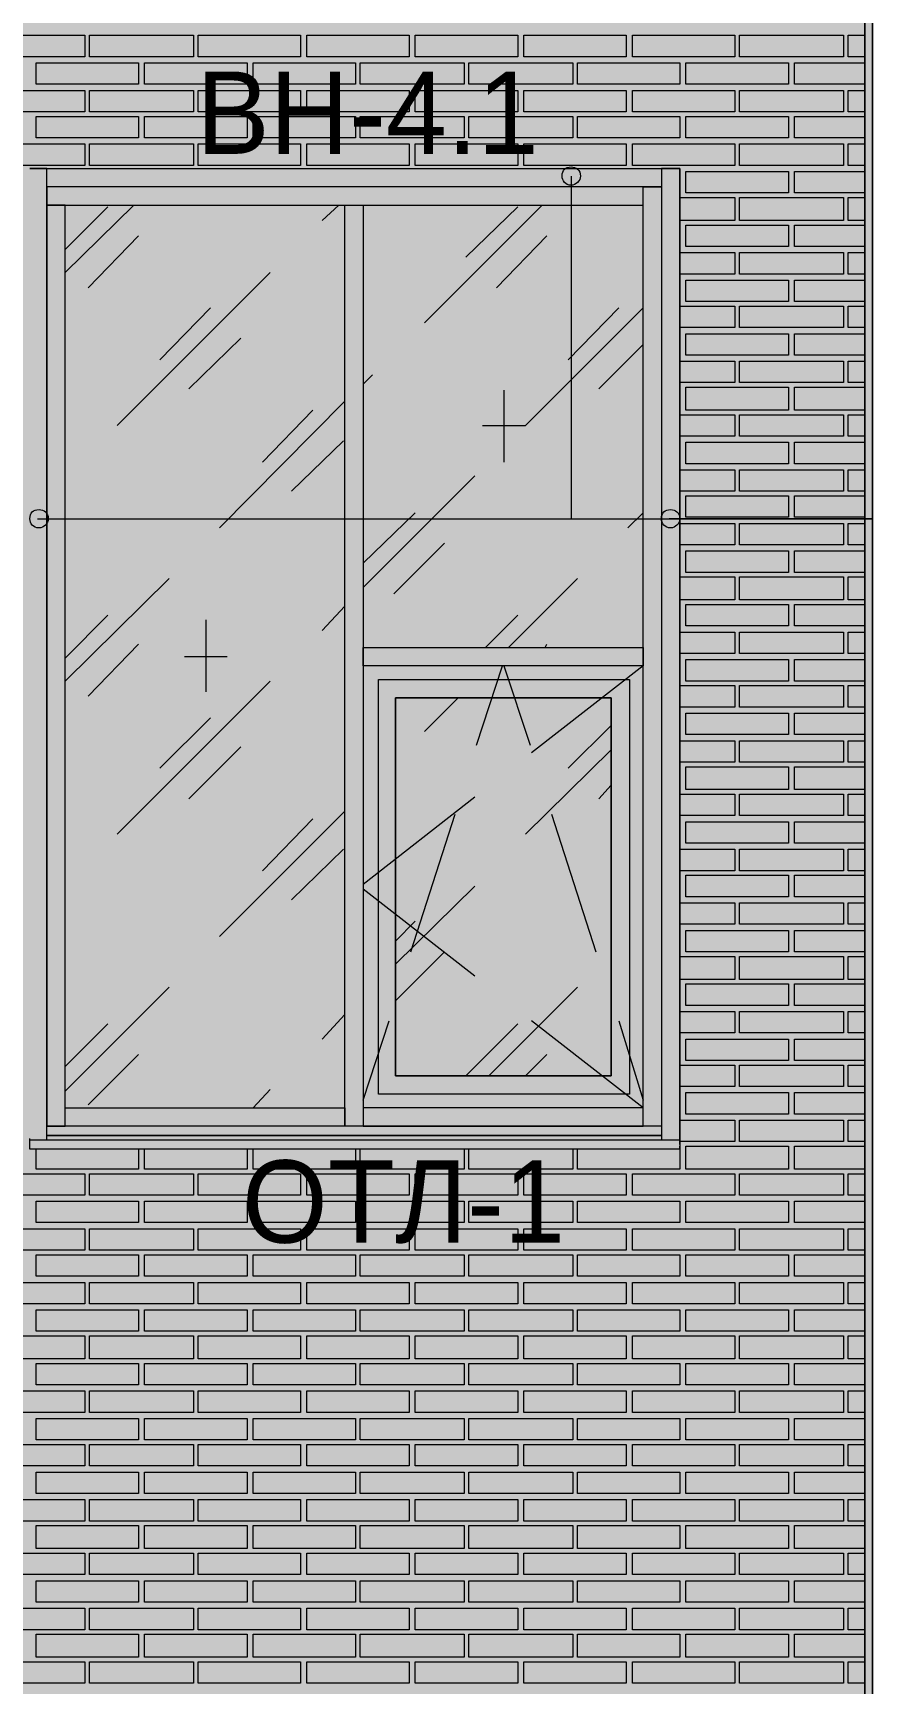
# Model space of a CAD drawing. Header units: millimetres. Extents: x -28928 to 100580, y -22867 to 36490.
# Drawn here: x 16811 to 19130, y 19599 to 24164 of the extents above; entities that cross this region are included whole.
import ezdxf

# ---------------------------------------------------------------- set-up
doc = ezdxf.new("R2010")
doc.units = ezdxf.units.MM
doc.layers.add('PDF _Геометрия', color=7, linetype='Continuous', true_color=0x8f8e8d)
doc.layers.add('PDF _Сплошная заливка', color=7, linetype='Continuous', true_color=0xffffff)
doc.layers.add('PDF _Текст', color=7, linetype='Continuous')

msp = doc.modelspace()

# ---------------------------------------------------------------- hatches: boundary and pattern name
at = {"layer": 'PDF _Сплошная заливка', "true_color": 0xdcd6cf, "transparency": 33554559}
msp.add_hatch(color=254, dxfattribs=at).paths.add_polyline_path([(-18676.6, 16343.4), (-18676.6, 19592.6), (-17276.3, 19592.6), (-17276.3, 16343.4), (19112.6, 16343.4), (19112.6, 30089.1), (-21853.9, 30089.1), (-21853.9, 16343.4), (-21375.9, 16343.4), (-21375.9, 19592.6), (-19277.4, 19592.6), (-19277.4, 16343.4)])

# ---------------------------------------------------------------- linework, layer by layer
at = {"layer": 'PDF _Геометрия', "color": 7, "lineweight": 9}
for points in [[(-21375.9, 16343.4), (-21853.9, 16343.4), (-21375.9, 16343.4), (-21853.9, 16343.4), (-21375.9, 16343.4), (-21375.9, 19592.6), (-19277.4, 19592.6), (-19277.4, 16343.4), (-18676.6, 16343.4), (-18676.6, 19592.6), (-17276.3, 19592.6), (-17276.3, 16343.4), (19112.6, 16343.4), (19112.6, 30089.1), (19112.6, 16343.4), (19133.7, 16343.4), (19133.7, 30089.1), (19133.7, 16343.4), (52641.4, 16343.4)], [(16849.1, 21103), (16849.1, 21166.4), (16849.1, 22439.9), (16849.1, 21141), (16899.9, 21141), (16899.9, 22439.9), (16899.9, 23688), (16849.1, 23688), (16849.1, 22439.9), (16849.1, 23713.4), (16849.1, 23789.5), (16802.6, 23789.5)], [(16802.6, 23789.5), (18600.7, 23789.5), (18600.7, 21090.3), (18600.7, 21166.4), (18600.7, 22439.9), (18600.7, 23713.4), (18600.7, 23789.5), (18549.9, 23789.5), (18549.9, 23713.4), (18549.9, 22439.9), (18549.9, 21166.4), (18549.9, 21103)], [(18499.1, 21191.8), (17724.9, 21191.8), (17724.9, 21141), (18499.1, 21141), (18499.1, 22439.9), (18499.1, 23713.4), (18499.1, 23738.7), (18549.9, 23738.7), (18549.9, 23713.4), (18549.9, 22439.9), (18549.9, 21141), (18499.1, 21141), (18499.1, 21191.8), (18190.3, 21433)], [(18300.3, 23768.4), (18300.3, 22820.7), (19133.7, 22820.7), (18571.1, 22820.7)], [(16899.9, 23501.8), (17090.3, 23688)], [(16899.9, 23565.3), (17018.4, 23683.7)], [(17610.7, 23645.7), (17657.2, 23688)], [(17894.1, 23362.2), (18219.9, 23688)], [(18008.4, 23544.1), (18152.2, 23683.7)], [(16963.4, 23459.5), (17103, 23603.4)], [(18093, 23459.5), (18232.6, 23603.4)], [(17043.7, 23078.7), (17466.8, 23501.8)], [(17162.2, 23260.7), (17301.8, 23404.5)], [(18054.9, 23078.7), (18173.4, 23078.7), (18499.1, 23404.5)], [(18291.8, 23260.7), (18431.4, 23404.5)], [(17242.6, 23180.3), (17386.4, 23319.9)], [(18376.4, 23180.3), (18499.1, 23303)], [(17724.9, 23193), (17750.3, 23218.4)], [(17327.2, 22795.3), (17674.1, 23146.4)], [(18114.1, 23176), (18114.1, 22977.2)], [(17445.7, 22977.2), (17585.3, 23121)], [(17526.1, 22896.8), (17669.9, 23036.4)], [(17724.9, 22630.3), (18033.7, 22939.1)], [(17724.9, 22698), (17868.7, 22837.6)], [(18456.8, 22795.3), (18499.1, 22837.6)], [(16823.7, 22820.7), (19133.7, 22820.7)], [(17809.5, 22613.4), (17949.1, 22753)], [(16899.9, 22372.2), (17187.6, 22655.7)], [(18126.8, 22465.3), (18317.2, 22655.7)], [(16899.9, 22435.7), (17018.4, 22554.1)], [(17610.7, 22511.8), (17674.1, 22579.5)], [(18063.4, 22465.3), (18152.2, 22554.1)], [(17289.1, 22541.4), (17289.1, 22342.6)], [(16963.4, 22329.9), (17103, 22473.7)], [(18228.4, 22465.3), (18232.6, 22473.7)], [(17229.9, 22439.9), (17348.4, 22439.9)], [(18038, 22194.5), (18109.9, 22414.5)], [(18114.1, 22414.5), (18186.1, 22194.5)], [(18499.1, 22414.5), (18190.3, 22173.4)], [(17043.7, 21949.1), (17466.8, 22372.2)], [(17894.1, 22232.6), (17987.2, 22325.7)], [(17162.2, 22131), (17301.8, 22270.7)], [(18291.8, 22131), (18410.3, 22249.5)], [(17242.6, 22046.4), (17386.4, 22190.3)], [(18173.4, 21949.1), (18410.3, 22181.8)], [(18033.7, 22050.7), (17724.9, 21809.5)], [(18376.4, 22046.4), (18410.3, 22084.5)], [(17327.2, 21665.7), (17674.1, 22012.6)], [(17856.1, 21623.4), (17978.7, 22004.1)], [(18245.3, 22004.1), (18368, 21623.4)], [(17445.7, 21847.6), (17585.3, 21991.4)], [(17526.1, 21767.2), (17669.9, 21906.8)], [(18033.7, 21555.7), (17724.9, 21796.8)], [(17813.7, 21589.5), (18033.7, 21805.3)], [(17813.7, 21653), (17868.7, 21708)], [(17813.7, 21488), (17949.1, 21623.4)], [(16899.9, 21238.4), (17187.6, 21526)], [(18071.8, 21280.7), (18317.2, 21526)], [(16899.9, 21306), (17018.4, 21424.5)], [(17610.7, 21382.2), (17674.1, 21449.9)], [(17724.9, 21213), (17796.8, 21433)], [(18008.4, 21280.7), (18152.2, 21424.5)], [(18431.4, 21433), (18499.1, 21213)], [(16963.4, 21200.3), (17103, 21339.9)], [(18173.4, 21280.7), (18232.6, 21339.9)], [(17420.3, 21191.8), (17466.8, 21242.6)], [(18549.9, 21141), (16849.1, 21141)], [(18600.7, 21141), (18600.7, 21115.7), (18600.7, 21103), (18600.7, 21077.6), (18600.7, 21086)], [(18600.7, 21103), (16802.6, 21103), (16802.6, 21107.2)], [(18600.7, 21077.6), (16802.6, 21077.6), (16802.6, 21103)], [(18549.9, 21115.7), (16849.1, 21115.7), (18549.9, 21115.7)], [(18549.9, 21115.7), (16849.1, 21115.7)]]:
    msp.add_lwpolyline(points, dxfattribs=at)
at = {"layer": 'PDF _Геометрия', "lineweight": 9}
for points in [[(16954.9, 24098.4), (16811.1, 24098.4), (16667.2, 24098.4), (16667.2, 24157.6), (16811.1, 24157.6), (16954.9, 24157.6)], [(17255.3, 24098.4), (17111.4, 24098.4), (16967.6, 24098.4), (16967.6, 24157.6), (17111.4, 24157.6), (17255.3, 24157.6)], [(17551.4, 24098.4), (17411.8, 24098.4), (17268, 24098.4), (17268, 24157.6), (17411.8, 24157.6), (17551.4, 24157.6)], [(17851.8, 24098.4), (17712.2, 24098.4), (17568.4, 24098.4), (17568.4, 24157.6), (17712.2, 24157.6), (17851.8, 24157.6)], [(18152.2, 24098.4), (18008.4, 24098.4), (17868.7, 24098.4), (17868.7, 24157.6), (18008.4, 24157.6), (18152.2, 24157.6)], [(18452.6, 24098.4), (18308.7, 24098.4), (18169.1, 24098.4), (18169.1, 24157.6), (18308.7, 24157.6), (18452.6, 24157.6)], [(18753, 24098.4), (18609.1, 24098.4), (18469.5, 24098.4), (18469.5, 24157.6), (18609.1, 24157.6), (18753, 24157.6)], [(19053.4, 24098.4), (18909.5, 24098.4), (18765.7, 24098.4), (18765.7, 24157.6), (18909.5, 24157.6), (19053.4, 24157.6)], [(17103, 24081.4), (17103, 24022.2), (16819.5, 24022.2), (16819.5, 24081.4)], [(17403.4, 24081.4), (17403.4, 24022.2), (17119.9, 24022.2), (17119.9, 24081.4)], [(17703.7, 24081.4), (17703.7, 24022.2), (17420.3, 24022.2), (17420.3, 24081.4)], [(18004.1, 24081.4), (18004.1, 24022.2), (17716.4, 24022.2), (17716.4, 24081.4)], [(18304.5, 24081.4), (18304.5, 24022.2), (18016.8, 24022.2), (18016.8, 24081.4)], [(18600.7, 24081.4), (18600.7, 24022.2), (18317.2, 24022.2), (18317.2, 24081.4)], [(18901.1, 24081.4), (18901.1, 24022.2), (18617.6, 24022.2), (18617.6, 24081.4)], [(16954.9, 23946), (16811.1, 23946), (16667.2, 23946), (16667.2, 24005.3), (16811.1, 24005.3), (16954.9, 24005.3)], [(17255.3, 23946), (17111.4, 23946), (16967.6, 23946), (16967.6, 24005.3), (17111.4, 24005.3), (17255.3, 24005.3)], [(17551.4, 23946), (17411.8, 23946), (17268, 23946), (17268, 24005.3), (17411.8, 24005.3), (17551.4, 24005.3)], [(17851.8, 23946), (17712.2, 23946), (17568.4, 23946), (17568.4, 24005.3), (17712.2, 24005.3), (17851.8, 24005.3)], [(18152.2, 23946), (18008.4, 23946), (17868.7, 23946), (17868.7, 24005.3), (18008.4, 24005.3), (18152.2, 24005.3)], [(18452.6, 23946), (18308.7, 23946), (18169.1, 23946), (18169.1, 24005.3), (18308.7, 24005.3), (18452.6, 24005.3)], [(18753, 23946), (18609.1, 23946), (18469.5, 23946), (18469.5, 24005.3), (18609.1, 24005.3), (18753, 24005.3)], [(19053.4, 23946), (18909.5, 23946), (18765.7, 23946), (18765.7, 24005.3), (18909.5, 24005.3), (19053.4, 24005.3)], [(17103, 23933.4), (17103, 23874.1), (16819.5, 23874.1), (16819.5, 23933.4)], [(17403.4, 23933.4), (17403.4, 23874.1), (17119.9, 23874.1), (17119.9, 23933.4)], [(17703.7, 23933.4), (17703.7, 23874.1), (17420.3, 23874.1), (17420.3, 23933.4)], [(18004.1, 23933.4), (18004.1, 23874.1), (17716.4, 23874.1), (17716.4, 23933.4)], [(18304.5, 23933.4), (18304.5, 23874.1), (18016.8, 23874.1), (18016.8, 23933.4)], [(18600.7, 23933.4), (18600.7, 23874.1), (18317.2, 23874.1), (18317.2, 23933.4)], [(18901.1, 23933.4), (18901.1, 23874.1), (18617.6, 23874.1), (18617.6, 23933.4)], [(16954.9, 23798), (16811.1, 23798), (16667.2, 23798), (16667.2, 23857.2), (16811.1, 23857.2), (16954.9, 23857.2)], [(17255.3, 23798), (17111.4, 23798), (16967.6, 23798), (16967.6, 23857.2), (17111.4, 23857.2), (17255.3, 23857.2)], [(17551.4, 23798), (17411.8, 23798), (17268, 23798), (17268, 23857.2), (17411.8, 23857.2), (17551.4, 23857.2)], [(17851.8, 23798), (17712.2, 23798), (17568.4, 23798), (17568.4, 23857.2), (17712.2, 23857.2), (17851.8, 23857.2)], [(18152.2, 23798), (18008.4, 23798), (17868.7, 23798), (17868.7, 23857.2), (18008.4, 23857.2), (18152.2, 23857.2)], [(18452.6, 23798), (18308.7, 23798), (18169.1, 23798), (18169.1, 23857.2), (18308.7, 23857.2), (18452.6, 23857.2)], [(18753, 23798), (18609.1, 23798), (18469.5, 23798), (18469.5, 23857.2), (18609.1, 23857.2), (18753, 23857.2)], [(19053.4, 23798), (18909.5, 23798), (18765.7, 23798), (18765.7, 23857.2), (18909.5, 23857.2), (19053.4, 23857.2)], [(18901.1, 23781), (18901.1, 23721.8), (18617.6, 23721.8), (18617.6, 23781)], [(19053.4, 23645.7), (18909.5, 23645.7), (18765.7, 23645.7), (18765.7, 23709.1), (18909.5, 23709.1), (19053.4, 23709.1)], [(18901.1, 23633), (18901.1, 23573.7), (18617.6, 23573.7), (18617.6, 23633)], [(19053.4, 23497.6), (18909.5, 23497.6), (18765.7, 23497.6), (18765.7, 23556.8), (18909.5, 23556.8), (19053.4, 23556.8)], [(18901.1, 23480.7), (18901.1, 23421.4), (18617.6, 23421.4), (18617.6, 23480.7)], [(19053.4, 23349.5), (18909.5, 23349.5), (18765.7, 23349.5), (18765.7, 23408.7), (18909.5, 23408.7), (19053.4, 23408.7)], [(18901.1, 23332.6), (18901.1, 23273.4), (18617.6, 23273.4), (18617.6, 23332.6)], [(19053.4, 23197.2), (18909.5, 23197.2), (18765.7, 23197.2), (18765.7, 23256.4), (18909.5, 23256.4), (19053.4, 23256.4)], [(18901.1, 23184.5), (18901.1, 23121), (18617.6, 23121), (18617.6, 23184.5)], [(19053.4, 23049.1), (18909.5, 23049.1), (18765.7, 23049.1), (18765.7, 23108.4), (18909.5, 23108.4), (19053.4, 23108.4)], [(18901.1, 23032.2), (18901.1, 22973), (18617.6, 22973), (18617.6, 23032.2)], [(19053.4, 22896.8), (18909.5, 22896.8), (18765.7, 22896.8), (18765.7, 22956), (18909.5, 22956), (19053.4, 22956)], [(18901.1, 22884.1), (18901.1, 22824.9), (18617.6, 22824.9), (18617.6, 22884.1)], [(19053.4, 22748.7), (18909.5, 22748.7), (18765.7, 22748.7), (18765.7, 22808), (18909.5, 22808), (19053.4, 22808)], [(18901.1, 22731.8), (18901.1, 22672.6), (18617.6, 22672.6), (18617.6, 22731.8)], [(19053.4, 22596.4), (18909.5, 22596.4), (18765.7, 22596.4), (18765.7, 22659.9), (18909.5, 22659.9), (19053.4, 22659.9)], [(18901.1, 22583.7), (18901.1, 22524.5), (18617.6, 22524.5), (18617.6, 22583.7)], [(19053.4, 22448.4), (18909.5, 22448.4), (18765.7, 22448.4), (18765.7, 22507.6), (18909.5, 22507.6), (19053.4, 22507.6)], [(18901.1, 22431.4), (18901.1, 22372.2), (18617.6, 22372.2), (18617.6, 22431.4)], [(19053.4, 22300.3), (18909.5, 22300.3), (18765.7, 22300.3), (18765.7, 22359.5), (18909.5, 22359.5), (19053.4, 22359.5)], [(18901.1, 22283.4), (18901.1, 22224.1), (18617.6, 22224.1), (18617.6, 22283.4)], [(19053.4, 22148), (18909.5, 22148), (18765.7, 22148), (18765.7, 22207.2), (18909.5, 22207.2), (19053.4, 22207.2)], [(18901.1, 22135.3), (18901.1, 22071.8), (18617.6, 22071.8), (18617.6, 22135.3)], [(19053.4, 21999.9), (18909.5, 21999.9), (18765.7, 21999.9), (18765.7, 22059.1), (18909.5, 22059.1), (19053.4, 22059.1)], [(18901.1, 21983), (18901.1, 21923.7), (18617.6, 21923.7), (18617.6, 21983)], [(19053.4, 21847.6), (18909.5, 21847.6), (18765.7, 21847.6), (18765.7, 21906.8), (18909.5, 21906.8), (19053.4, 21906.8)], [(18901.1, 21834.9), (18901.1, 21775.7), (18617.6, 21775.7), (18617.6, 21834.9)], [(19053.4, 21699.5), (18909.5, 21699.5), (18765.7, 21699.5), (18765.7, 21758.7), (18909.5, 21758.7), (19053.4, 21758.7)], [(18901.1, 21682.6), (18901.1, 21623.4), (18617.6, 21623.4), (18617.6, 21682.6)], [(19053.4, 21547.2), (18909.5, 21547.2), (18765.7, 21547.2), (18765.7, 21610.7), (18909.5, 21610.7), (19053.4, 21610.7)], [(18901.1, 21534.5), (18901.1, 21475.3), (18617.6, 21475.3), (18617.6, 21534.5)], [(19053.4, 21399.1), (18909.5, 21399.1), (18765.7, 21399.1), (18765.7, 21458.4), (18909.5, 21458.4), (19053.4, 21458.4)], [(18901.1, 21382.2), (18901.1, 21323), (18617.6, 21323), (18617.6, 21382.2)], [(19053.4, 21251), (18909.5, 21251), (18765.7, 21251), (18765.7, 21310.3), (18909.5, 21310.3), (19053.4, 21310.3)], [(18901.1, 21234.1), (18901.1, 21174.9), (18617.6, 21174.9), (18617.6, 21234.1)], [(19053.4, 21098.7), (18909.5, 21098.7), (18765.7, 21098.7), (18765.7, 21158), (18909.5, 21158), (19053.4, 21158)], [(18901.1, 21086), (18901.1, 21022.6), (18617.6, 21022.6), (18617.6, 21086)], [(16954.9, 20950.7), (16811.1, 20950.7), (16667.2, 20950.7), (16667.2, 21009.9), (16811.1, 21009.9), (16954.9, 21009.9)], [(17255.3, 20950.7), (17111.4, 20950.7), (16967.6, 20950.7), (16967.6, 21009.9), (17111.4, 21009.9), (17255.3, 21009.9)], [(17551.4, 20950.7), (17411.8, 20950.7), (17268, 20950.7), (17268, 21009.9), (17411.8, 21009.9), (17551.4, 21009.9)], [(17851.8, 20950.7), (17712.2, 20950.7), (17568.4, 20950.7), (17568.4, 21009.9), (17712.2, 21009.9), (17851.8, 21009.9)], [(18152.2, 20950.7), (18008.4, 20950.7), (17868.7, 20950.7), (17868.7, 21009.9), (18008.4, 21009.9), (18152.2, 21009.9)], [(18452.6, 20950.7), (18308.7, 20950.7), (18169.1, 20950.7), (18169.1, 21009.9), (18308.7, 21009.9), (18452.6, 21009.9)], [(18753, 20950.7), (18609.1, 20950.7), (18469.5, 20950.7), (18469.5, 21009.9), (18609.1, 21009.9), (18753, 21009.9)], [(19053.4, 20950.7), (18909.5, 20950.7), (18765.7, 20950.7), (18765.7, 21009.9), (18909.5, 21009.9), (19053.4, 21009.9)], [(17103, 20933.7), (17103, 20874.5), (16819.5, 20874.5), (16819.5, 20933.7)], [(17403.4, 20933.7), (17403.4, 20874.5), (17119.9, 20874.5), (17119.9, 20933.7)], [(17703.7, 20933.7), (17703.7, 20874.5), (17420.3, 20874.5), (17420.3, 20933.7)], [(18004.1, 20933.7), (18004.1, 20874.5), (17716.4, 20874.5), (17716.4, 20933.7)], [(18304.5, 20933.7), (18304.5, 20874.5), (18016.8, 20874.5), (18016.8, 20933.7)], [(18600.7, 20933.7), (18600.7, 20874.5), (18317.2, 20874.5), (18317.2, 20933.7)], [(18901.1, 20933.7), (18901.1, 20874.5), (18617.6, 20874.5), (18617.6, 20933.7)], [(16954.9, 20798.4), (16811.1, 20798.4), (16667.2, 20798.4), (16667.2, 20857.6), (16811.1, 20857.6), (16954.9, 20857.6)], [(17255.3, 20798.4), (17111.4, 20798.4), (16967.6, 20798.4), (16967.6, 20857.6), (17111.4, 20857.6), (17255.3, 20857.6)], [(17551.4, 20798.4), (17411.8, 20798.4), (17268, 20798.4), (17268, 20857.6), (17411.8, 20857.6), (17551.4, 20857.6)], [(17851.8, 20798.4), (17712.2, 20798.4), (17568.4, 20798.4), (17568.4, 20857.6), (17712.2, 20857.6), (17851.8, 20857.6)], [(18152.2, 20798.4), (18008.4, 20798.4), (17868.7, 20798.4), (17868.7, 20857.6), (18008.4, 20857.6), (18152.2, 20857.6)], [(18452.6, 20798.4), (18308.7, 20798.4), (18169.1, 20798.4), (18169.1, 20857.6), (18308.7, 20857.6), (18452.6, 20857.6)], [(18753, 20798.4), (18609.1, 20798.4), (18469.5, 20798.4), (18469.5, 20857.6), (18609.1, 20857.6), (18753, 20857.6)], [(19053.4, 20798.4), (18909.5, 20798.4), (18765.7, 20798.4), (18765.7, 20857.6), (18909.5, 20857.6), (19053.4, 20857.6)], [(17103, 20785.7), (17103, 20726.4), (16819.5, 20726.4), (16819.5, 20785.7)], [(17403.4, 20785.7), (17403.4, 20726.4), (17119.9, 20726.4), (17119.9, 20785.7)], [(17703.7, 20785.7), (17703.7, 20726.4), (17420.3, 20726.4), (17420.3, 20785.7)], [(18004.1, 20785.7), (18004.1, 20726.4), (17716.4, 20726.4), (17716.4, 20785.7)], [(18304.5, 20785.7), (18304.5, 20726.4), (18016.8, 20726.4), (18016.8, 20785.7)], [(18600.7, 20785.7), (18600.7, 20726.4), (18317.2, 20726.4), (18317.2, 20785.7)], [(18901.1, 20785.7), (18901.1, 20726.4), (18617.6, 20726.4), (18617.6, 20785.7)], [(16954.9, 20650.3), (16811.1, 20650.3), (16667.2, 20650.3), (16667.2, 20709.5), (16811.1, 20709.5), (16954.9, 20709.5)], [(17255.3, 20650.3), (17111.4, 20650.3), (16967.6, 20650.3), (16967.6, 20709.5), (17111.4, 20709.5), (17255.3, 20709.5)], [(17551.4, 20650.3), (17411.8, 20650.3), (17268, 20650.3), (17268, 20709.5), (17411.8, 20709.5), (17551.4, 20709.5)], [(17851.8, 20650.3), (17712.2, 20650.3), (17568.4, 20650.3), (17568.4, 20709.5), (17712.2, 20709.5), (17851.8, 20709.5)], [(18152.2, 20650.3), (18008.4, 20650.3), (17868.7, 20650.3), (17868.7, 20709.5), (18008.4, 20709.5), (18152.2, 20709.5)], [(18452.6, 20650.3), (18308.7, 20650.3), (18169.1, 20650.3), (18169.1, 20709.5), (18308.7, 20709.5), (18452.6, 20709.5)], [(18753, 20650.3), (18609.1, 20650.3), (18469.5, 20650.3), (18469.5, 20709.5), (18609.1, 20709.5), (18753, 20709.5)], [(19053.4, 20650.3), (18909.5, 20650.3), (18765.7, 20650.3), (18765.7, 20709.5), (18909.5, 20709.5), (19053.4, 20709.5)], [(17103, 20633.4), (17103, 20574.1), (16819.5, 20574.1), (16819.5, 20633.4)], [(17403.4, 20633.4), (17403.4, 20574.1), (17119.9, 20574.1), (17119.9, 20633.4)], [(17703.7, 20633.4), (17703.7, 20574.1), (17420.3, 20574.1), (17420.3, 20633.4)], [(18004.1, 20633.4), (18004.1, 20574.1), (17716.4, 20574.1), (17716.4, 20633.4)], [(18304.5, 20633.4), (18304.5, 20574.1), (18016.8, 20574.1), (18016.8, 20633.4)], [(18600.7, 20633.4), (18600.7, 20574.1), (18317.2, 20574.1), (18317.2, 20633.4)], [(18901.1, 20633.4), (18901.1, 20574.1), (18617.6, 20574.1), (18617.6, 20633.4)], [(16954.9, 20498), (16811.1, 20498), (16667.2, 20498), (16667.2, 20561.4), (16811.1, 20561.4), (16954.9, 20561.4)], [(17255.3, 20498), (17111.4, 20498), (16967.6, 20498), (16967.6, 20561.4), (17111.4, 20561.4), (17255.3, 20561.4)], [(17551.4, 20498), (17411.8, 20498), (17268, 20498), (17268, 20561.4), (17411.8, 20561.4), (17551.4, 20561.4)], [(17851.8, 20498), (17712.2, 20498), (17568.4, 20498), (17568.4, 20561.4), (17712.2, 20561.4), (17851.8, 20561.4)], [(18152.2, 20498), (18008.4, 20498), (17868.7, 20498), (17868.7, 20561.4), (18008.4, 20561.4), (18152.2, 20561.4)], [(18452.6, 20498), (18308.7, 20498), (18169.1, 20498), (18169.1, 20561.4), (18308.7, 20561.4), (18452.6, 20561.4)], [(18753, 20498), (18609.1, 20498), (18469.5, 20498), (18469.5, 20561.4), (18609.1, 20561.4), (18753, 20561.4)], [(19053.4, 20498), (18909.5, 20498), (18765.7, 20498), (18765.7, 20561.4), (18909.5, 20561.4), (19053.4, 20561.4)], [(17103, 20485.3), (17103, 20426), (16819.5, 20426), (16819.5, 20485.3)], [(17403.4, 20485.3), (17403.4, 20426), (17119.9, 20426), (17119.9, 20485.3)], [(17703.7, 20485.3), (17703.7, 20426), (17420.3, 20426), (17420.3, 20485.3)], [(18004.1, 20485.3), (18004.1, 20426), (17716.4, 20426), (17716.4, 20485.3)], [(18304.5, 20485.3), (18304.5, 20426), (18016.8, 20426), (18016.8, 20485.3)], [(18600.7, 20485.3), (18600.7, 20426), (18317.2, 20426), (18317.2, 20485.3)], [(18901.1, 20485.3), (18901.1, 20426), (18617.6, 20426), (18617.6, 20485.3)], [(16954.9, 20349.9), (16811.1, 20349.9), (16667.2, 20349.9), (16667.2, 20409.1), (16811.1, 20409.1), (16954.9, 20409.1)], [(17255.3, 20349.9), (17111.4, 20349.9), (16967.6, 20349.9), (16967.6, 20409.1), (17111.4, 20409.1), (17255.3, 20409.1)], [(17551.4, 20349.9), (17411.8, 20349.9), (17268, 20349.9), (17268, 20409.1), (17411.8, 20409.1), (17551.4, 20409.1)], [(17851.8, 20349.9), (17712.2, 20349.9), (17568.4, 20349.9), (17568.4, 20409.1), (17712.2, 20409.1), (17851.8, 20409.1)], [(18152.2, 20349.9), (18008.4, 20349.9), (17868.7, 20349.9), (17868.7, 20409.1), (18008.4, 20409.1), (18152.2, 20409.1)], [(18452.6, 20349.9), (18308.7, 20349.9), (18169.1, 20349.9), (18169.1, 20409.1), (18308.7, 20409.1), (18452.6, 20409.1)], [(18753, 20349.9), (18609.1, 20349.9), (18469.5, 20349.9), (18469.5, 20409.1), (18609.1, 20409.1), (18753, 20409.1)], [(19053.4, 20349.9), (18909.5, 20349.9), (18765.7, 20349.9), (18765.7, 20409.1), (18909.5, 20409.1), (19053.4, 20409.1)], [(17103, 20333), (17103, 20273.7), (16819.5, 20273.7), (16819.5, 20333)], [(17403.4, 20333), (17403.4, 20273.7), (17119.9, 20273.7), (17119.9, 20333)], [(17703.7, 20333), (17703.7, 20273.7), (17420.3, 20273.7), (17420.3, 20333)], [(18004.1, 20333), (18004.1, 20273.7), (17716.4, 20273.7), (17716.4, 20333)], [(18304.5, 20333), (18304.5, 20273.7), (18016.8, 20273.7), (18016.8, 20333)], [(18600.7, 20333), (18600.7, 20273.7), (18317.2, 20273.7), (18317.2, 20333)], [(18901.1, 20333), (18901.1, 20273.7), (18617.6, 20273.7), (18617.6, 20333)], [(16954.9, 20201.8), (16811.1, 20201.8), (16667.2, 20201.8), (16667.2, 20261), (16811.1, 20261), (16954.9, 20261)], [(17255.3, 20201.8), (17111.4, 20201.8), (16967.6, 20201.8), (16967.6, 20261), (17111.4, 20261), (17255.3, 20261)], [(17551.4, 20201.8), (17411.8, 20201.8), (17268, 20201.8), (17268, 20261), (17411.8, 20261), (17551.4, 20261)], [(17851.8, 20201.8), (17712.2, 20201.8), (17568.4, 20201.8), (17568.4, 20261), (17712.2, 20261), (17851.8, 20261)], [(18152.2, 20201.8), (18008.4, 20201.8), (17868.7, 20201.8), (17868.7, 20261), (18008.4, 20261), (18152.2, 20261)], [(18452.6, 20201.8), (18308.7, 20201.8), (18169.1, 20201.8), (18169.1, 20261), (18308.7, 20261), (18452.6, 20261)], [(18753, 20201.8), (18609.1, 20201.8), (18469.5, 20201.8), (18469.5, 20261), (18609.1, 20261), (18753, 20261)], [(19053.4, 20201.8), (18909.5, 20201.8), (18765.7, 20201.8), (18765.7, 20261), (18909.5, 20261), (19053.4, 20261)], [(17103, 20184.9), (17103, 20125.7), (16819.5, 20125.7), (16819.5, 20184.9)], [(17403.4, 20184.9), (17403.4, 20125.7), (17119.9, 20125.7), (17119.9, 20184.9)], [(17703.7, 20184.9), (17703.7, 20125.7), (17420.3, 20125.7), (17420.3, 20184.9)], [(18004.1, 20184.9), (18004.1, 20125.7), (17716.4, 20125.7), (17716.4, 20184.9)], [(18304.5, 20184.9), (18304.5, 20125.7), (18016.8, 20125.7), (18016.8, 20184.9)], [(18600.7, 20184.9), (18600.7, 20125.7), (18317.2, 20125.7), (18317.2, 20184.9)], [(18901.1, 20184.9), (18901.1, 20125.7), (18617.6, 20125.7), (18617.6, 20184.9)], [(16954.9, 20049.5), (16811.1, 20049.5), (16667.2, 20049.5), (16667.2, 20108.7), (16811.1, 20108.7), (16954.9, 20108.7)], [(17255.3, 20049.5), (17111.4, 20049.5), (16967.6, 20049.5), (16967.6, 20108.7), (17111.4, 20108.7), (17255.3, 20108.7)], [(17551.4, 20049.5), (17411.8, 20049.5), (17268, 20049.5), (17268, 20108.7), (17411.8, 20108.7), (17551.4, 20108.7)], [(17851.8, 20049.5), (17712.2, 20049.5), (17568.4, 20049.5), (17568.4, 20108.7), (17712.2, 20108.7), (17851.8, 20108.7)], [(18152.2, 20049.5), (18008.4, 20049.5), (17868.7, 20049.5), (17868.7, 20108.7), (18008.4, 20108.7), (18152.2, 20108.7)], [(18452.6, 20049.5), (18308.7, 20049.5), (18169.1, 20049.5), (18169.1, 20108.7), (18308.7, 20108.7), (18452.6, 20108.7)], [(18753, 20049.5), (18609.1, 20049.5), (18469.5, 20049.5), (18469.5, 20108.7), (18609.1, 20108.7), (18753, 20108.7)], [(19053.4, 20049.5), (18909.5, 20049.5), (18765.7, 20049.5), (18765.7, 20108.7), (18909.5, 20108.7), (19053.4, 20108.7)], [(17103, 20036.8), (17103, 19973.4), (16819.5, 19973.4), (16819.5, 20036.8)], [(17403.4, 20036.8), (17403.4, 19973.4), (17119.9, 19973.4), (17119.9, 20036.8)], [(17703.7, 20036.8), (17703.7, 19973.4), (17420.3, 19973.4), (17420.3, 20036.8)], [(18004.1, 20036.8), (18004.1, 19973.4), (17716.4, 19973.4), (17716.4, 20036.8)], [(18304.5, 20036.8), (18304.5, 19973.4), (18016.8, 19973.4), (18016.8, 20036.8)], [(18600.7, 20036.8), (18600.7, 19973.4), (18317.2, 19973.4), (18317.2, 20036.8)], [(18901.1, 20036.8), (18901.1, 19973.4), (18617.6, 19973.4), (18617.6, 20036.8)], [(16954.9, 19901.4), (16811.1, 19901.4), (16667.2, 19901.4), (16667.2, 19960.7), (16811.1, 19960.7), (16954.9, 19960.7)], [(17255.3, 19901.4), (17111.4, 19901.4), (16967.6, 19901.4), (16967.6, 19960.7), (17111.4, 19960.7), (17255.3, 19960.7)], [(17551.4, 19901.4), (17411.8, 19901.4), (17268, 19901.4), (17268, 19960.7), (17411.8, 19960.7), (17551.4, 19960.7)], [(17851.8, 19901.4), (17712.2, 19901.4), (17568.4, 19901.4), (17568.4, 19960.7), (17712.2, 19960.7), (17851.8, 19960.7)], [(18152.2, 19901.4), (18008.4, 19901.4), (17868.7, 19901.4), (17868.7, 19960.7), (18008.4, 19960.7), (18152.2, 19960.7)], [(18452.6, 19901.4), (18308.7, 19901.4), (18169.1, 19901.4), (18169.1, 19960.7), (18308.7, 19960.7), (18452.6, 19960.7)], [(18753, 19901.4), (18609.1, 19901.4), (18469.5, 19901.4), (18469.5, 19960.7), (18609.1, 19960.7), (18753, 19960.7)], [(19053.4, 19901.4), (18909.5, 19901.4), (18765.7, 19901.4), (18765.7, 19960.7), (18909.5, 19960.7), (19053.4, 19960.7)], [(17103, 19884.5), (17103, 19825.3), (16819.5, 19825.3), (16819.5, 19884.5)], [(17403.4, 19884.5), (17403.4, 19825.3), (17119.9, 19825.3), (17119.9, 19884.5)], [(17703.7, 19884.5), (17703.7, 19825.3), (17420.3, 19825.3), (17420.3, 19884.5)], [(18004.1, 19884.5), (18004.1, 19825.3), (17716.4, 19825.3), (17716.4, 19884.5)], [(18304.5, 19884.5), (18304.5, 19825.3), (18016.8, 19825.3), (18016.8, 19884.5)], [(18600.7, 19884.5), (18600.7, 19825.3), (18317.2, 19825.3), (18317.2, 19884.5)], [(18901.1, 19884.5), (18901.1, 19825.3), (18617.6, 19825.3), (18617.6, 19884.5)], [(16954.9, 19749.1), (16811.1, 19749.1), (16667.2, 19749.1), (16667.2, 19808.4), (16811.1, 19808.4), (16954.9, 19808.4)], [(17255.3, 19749.1), (17111.4, 19749.1), (16967.6, 19749.1), (16967.6, 19808.4), (17111.4, 19808.4), (17255.3, 19808.4)], [(17551.4, 19749.1), (17411.8, 19749.1), (17268, 19749.1), (17268, 19808.4), (17411.8, 19808.4), (17551.4, 19808.4)], [(17851.8, 19749.1), (17712.2, 19749.1), (17568.4, 19749.1), (17568.4, 19808.4), (17712.2, 19808.4), (17851.8, 19808.4)], [(18152.2, 19749.1), (18008.4, 19749.1), (17868.7, 19749.1), (17868.7, 19808.4), (18008.4, 19808.4), (18152.2, 19808.4)], [(18452.6, 19749.1), (18308.7, 19749.1), (18169.1, 19749.1), (18169.1, 19808.4), (18308.7, 19808.4), (18452.6, 19808.4)], [(18753, 19749.1), (18609.1, 19749.1), (18469.5, 19749.1), (18469.5, 19808.4), (18609.1, 19808.4), (18753, 19808.4)], [(19053.4, 19749.1), (18909.5, 19749.1), (18765.7, 19749.1), (18765.7, 19808.4), (18909.5, 19808.4), (19053.4, 19808.4)], [(17103, 19736.4), (17103, 19673), (16819.5, 19673), (16819.5, 19736.4)], [(17403.4, 19736.4), (17403.4, 19673), (17119.9, 19673), (17119.9, 19736.4)], [(17703.7, 19736.4), (17703.7, 19673), (17420.3, 19673), (17420.3, 19736.4)], [(18004.1, 19736.4), (18004.1, 19673), (17716.4, 19673), (17716.4, 19736.4)], [(18304.5, 19736.4), (18304.5, 19673), (18016.8, 19673), (18016.8, 19736.4)], [(18600.7, 19736.4), (18600.7, 19673), (18317.2, 19673), (18317.2, 19736.4)], [(18901.1, 19736.4), (18901.1, 19673), (18617.6, 19673), (18617.6, 19736.4)], [(16954.9, 19601), (16811.1, 19601), (16667.2, 19601), (16667.2, 19660.3), (16811.1, 19660.3), (16954.9, 19660.3)], [(17255.3, 19601), (17111.4, 19601), (16967.6, 19601), (16967.6, 19660.3), (17111.4, 19660.3), (17255.3, 19660.3)], [(17551.4, 19601), (17411.8, 19601), (17268, 19601), (17268, 19660.3), (17411.8, 19660.3), (17551.4, 19660.3)], [(17851.8, 19601), (17712.2, 19601), (17568.4, 19601), (17568.4, 19660.3), (17712.2, 19660.3), (17851.8, 19660.3)], [(18152.2, 19601), (18008.4, 19601), (17868.7, 19601), (17868.7, 19660.3), (18008.4, 19660.3), (18152.2, 19660.3)], [(18452.6, 19601), (18308.7, 19601), (18169.1, 19601), (18169.1, 19660.3), (18308.7, 19660.3), (18452.6, 19660.3)], [(18753, 19601), (18609.1, 19601), (18469.5, 19601), (18469.5, 19660.3), (18609.1, 19660.3), (18753, 19660.3)], [(19053.4, 19601), (18909.5, 19601), (18765.7, 19601), (18765.7, 19660.3), (18909.5, 19660.3), (19053.4, 19660.3)]]:
    msp.add_lwpolyline(points, close=True, dxfattribs=at)
for points in [[(19112.6, 24098.4), (19066.1, 24098.4), (19066.1, 24157.6), (19112.6, 24157.6)], [(19112.6, 24022.2), (18918, 24022.2), (18918, 24081.4), (19112.6, 24081.4)], [(19112.6, 23946), (19066.1, 23946), (19066.1, 24005.3), (19112.6, 24005.3)], [(19112.6, 23874.1), (18918, 23874.1), (18918, 23933.4), (19112.6, 23933.4)], [(19112.6, 23798), (19066.1, 23798), (19066.1, 23857.2), (19112.6, 23857.2)], [(18600.7, 23781), (18600.7, 23781)], [(19112.6, 23721.8), (18918, 23721.8), (18918, 23781), (19112.6, 23781)], [(18600.7, 23721.8), (18600.7, 23721.8)], [(18600.7, 23709.1), (18609.1, 23709.1), (18753, 23709.1), (18753, 23645.7), (18609.1, 23645.7), (18600.7, 23645.7)], [(19112.6, 23645.7), (19066.1, 23645.7), (19066.1, 23709.1), (19112.6, 23709.1)], [(18600.7, 23633), (18600.7, 23633)], [(19112.6, 23573.7), (18918, 23573.7), (18918, 23633), (19112.6, 23633)], [(18600.7, 23573.7), (18600.7, 23573.7)], [(18600.7, 23556.8), (18609.1, 23556.8), (18753, 23556.8), (18753, 23497.6), (18609.1, 23497.6), (18600.7, 23497.6)], [(19112.6, 23497.6), (19066.1, 23497.6), (19066.1, 23556.8), (19112.6, 23556.8)], [(18600.7, 23480.7), (18600.7, 23480.7)], [(19112.6, 23421.4), (18918, 23421.4), (18918, 23480.7), (19112.6, 23480.7)], [(18600.7, 23421.4), (18600.7, 23421.4)], [(18600.7, 23408.7), (18609.1, 23408.7), (18753, 23408.7), (18753, 23349.5), (18609.1, 23349.5), (18600.7, 23349.5)], [(19112.6, 23349.5), (19066.1, 23349.5), (19066.1, 23408.7), (19112.6, 23408.7)], [(18600.7, 23332.6), (18600.7, 23332.6)], [(19112.6, 23273.4), (18918, 23273.4), (18918, 23332.6), (19112.6, 23332.6)], [(18600.7, 23273.4), (18600.7, 23273.4)], [(18600.7, 23256.4), (18609.1, 23256.4), (18753, 23256.4), (18753, 23197.2), (18609.1, 23197.2), (18600.7, 23197.2)], [(19112.6, 23197.2), (19066.1, 23197.2), (19066.1, 23256.4), (19112.6, 23256.4)], [(18600.7, 23184.5), (18600.7, 23184.5)], [(19112.6, 23121), (18918, 23121), (18918, 23184.5), (19112.6, 23184.5)], [(18600.7, 23121), (18600.7, 23121)], [(18600.7, 23108.4), (18609.1, 23108.4), (18753, 23108.4), (18753, 23049.1), (18609.1, 23049.1), (18600.7, 23049.1)], [(19112.6, 23049.1), (19066.1, 23049.1), (19066.1, 23108.4), (19112.6, 23108.4)], [(18600.7, 23032.2), (18600.7, 23032.2)], [(19112.6, 22973), (18918, 22973), (18918, 23032.2), (19112.6, 23032.2)], [(18600.7, 22973), (18600.7, 22973)], [(18600.7, 22956), (18609.1, 22956), (18753, 22956), (18753, 22896.8), (18609.1, 22896.8), (18600.7, 22896.8)], [(19112.6, 22896.8), (19066.1, 22896.8), (19066.1, 22956), (19112.6, 22956)], [(18600.7, 22884.1), (18600.7, 22884.1)], [(19112.6, 22824.9), (18918, 22824.9), (18918, 22884.1), (19112.6, 22884.1)], [(18600.7, 22824.9), (18600.7, 22824.9)], [(18600.7, 22808), (18609.1, 22808), (18753, 22808), (18753, 22748.7), (18609.1, 22748.7), (18600.7, 22748.7)], [(19112.6, 22748.7), (19066.1, 22748.7), (19066.1, 22808), (19112.6, 22808)], [(18600.7, 22731.8), (18600.7, 22731.8)], [(19112.6, 22672.6), (18918, 22672.6), (18918, 22731.8), (19112.6, 22731.8)], [(18600.7, 22672.6), (18600.7, 22672.6)], [(18600.7, 22659.9), (18609.1, 22659.9), (18753, 22659.9), (18753, 22596.4), (18609.1, 22596.4), (18600.7, 22596.4)], [(19112.6, 22596.4), (19066.1, 22596.4), (19066.1, 22659.9), (19112.6, 22659.9)], [(18600.7, 22583.7), (18600.7, 22583.7)], [(19112.6, 22524.5), (18918, 22524.5), (18918, 22583.7), (19112.6, 22583.7)], [(18600.7, 22524.5), (18600.7, 22524.5)], [(18600.7, 22507.6), (18609.1, 22507.6), (18753, 22507.6), (18753, 22448.4), (18609.1, 22448.4), (18600.7, 22448.4)], [(19112.6, 22448.4), (19066.1, 22448.4), (19066.1, 22507.6), (19112.6, 22507.6)], [(18600.7, 22431.4), (18600.7, 22431.4)], [(19112.6, 22372.2), (18918, 22372.2), (18918, 22431.4), (19112.6, 22431.4)], [(18600.7, 22372.2), (18600.7, 22372.2)], [(18600.7, 22359.5), (18609.1, 22359.5), (18753, 22359.5), (18753, 22300.3), (18609.1, 22300.3), (18600.7, 22300.3)], [(19112.6, 22300.3), (19066.1, 22300.3), (19066.1, 22359.5), (19112.6, 22359.5)], [(18600.7, 22283.4), (18600.7, 22283.4)], [(19112.6, 22224.1), (18918, 22224.1), (18918, 22283.4), (19112.6, 22283.4)], [(18600.7, 22224.1), (18600.7, 22224.1)], [(18600.7, 22207.2), (18609.1, 22207.2), (18753, 22207.2), (18753, 22148), (18609.1, 22148), (18600.7, 22148)], [(19112.6, 22148), (19066.1, 22148), (19066.1, 22207.2), (19112.6, 22207.2)], [(18600.7, 22135.3), (18600.7, 22135.3)], [(19112.6, 22071.8), (18918, 22071.8), (18918, 22135.3), (19112.6, 22135.3)], [(18600.7, 22071.8), (18600.7, 22071.8)], [(18600.7, 22059.1), (18609.1, 22059.1), (18753, 22059.1), (18753, 21999.9), (18609.1, 21999.9), (18600.7, 21999.9)], [(19112.6, 21999.9), (19066.1, 21999.9), (19066.1, 22059.1), (19112.6, 22059.1)], [(18600.7, 21983), (18600.7, 21983)], [(19112.6, 21923.7), (18918, 21923.7), (18918, 21983), (19112.6, 21983)], [(18600.7, 21923.7), (18600.7, 21923.7)], [(18600.7, 21906.8), (18609.1, 21906.8), (18753, 21906.8), (18753, 21847.6), (18609.1, 21847.6), (18600.7, 21847.6)], [(19112.6, 21847.6), (19066.1, 21847.6), (19066.1, 21906.8), (19112.6, 21906.8)], [(18600.7, 21834.9), (18600.7, 21834.9)], [(19112.6, 21775.7), (18918, 21775.7), (18918, 21834.9), (19112.6, 21834.9)], [(18600.7, 21775.7), (18600.7, 21775.7)], [(18600.7, 21758.7), (18609.1, 21758.7), (18753, 21758.7), (18753, 21699.5), (18609.1, 21699.5), (18600.7, 21699.5)], [(19112.6, 21699.5), (19066.1, 21699.5), (19066.1, 21758.7), (19112.6, 21758.7)], [(18600.7, 21682.6), (18600.7, 21682.6)], [(19112.6, 21623.4), (18918, 21623.4), (18918, 21682.6), (19112.6, 21682.6)], [(18600.7, 21623.4), (18600.7, 21623.4)], [(18600.7, 21610.7), (18609.1, 21610.7), (18753, 21610.7), (18753, 21547.2), (18609.1, 21547.2), (18600.7, 21547.2)], [(19112.6, 21547.2), (19066.1, 21547.2), (19066.1, 21610.7), (19112.6, 21610.7)], [(18600.7, 21534.5), (18600.7, 21534.5)], [(19112.6, 21475.3), (18918, 21475.3), (18918, 21534.5), (19112.6, 21534.5)], [(18600.7, 21475.3), (18600.7, 21475.3)], [(18600.7, 21458.4), (18609.1, 21458.4), (18753, 21458.4), (18753, 21399.1), (18609.1, 21399.1), (18600.7, 21399.1)], [(19112.6, 21399.1), (19066.1, 21399.1), (19066.1, 21458.4), (19112.6, 21458.4)], [(18600.7, 21382.2), (18600.7, 21382.2)], [(19112.6, 21323), (18918, 21323), (18918, 21382.2), (19112.6, 21382.2)], [(18600.7, 21323), (18600.7, 21323)], [(18600.7, 21310.3), (18609.1, 21310.3), (18753, 21310.3), (18753, 21251), (18609.1, 21251), (18600.7, 21251)], [(19112.6, 21251), (19066.1, 21251), (19066.1, 21310.3), (19112.6, 21310.3)], [(18600.7, 21234.1), (18600.7, 21234.1)], [(19112.6, 21174.9), (18918, 21174.9), (18918, 21234.1), (19112.6, 21234.1)], [(18600.7, 21174.9), (18600.7, 21174.9)], [(18600.7, 21158), (18609.1, 21158), (18753, 21158), (18753, 21098.7), (18609.1, 21098.7), (18600.7, 21098.7)], [(19112.6, 21098.7), (19066.1, 21098.7), (19066.1, 21158), (19112.6, 21158)], [(17103, 21077.6), (17103, 21022.6), (16819.5, 21022.6), (16819.5, 21077.6)], [(17403.4, 21077.6), (17403.4, 21022.6), (17119.9, 21022.6), (17119.9, 21077.6)], [(17703.7, 21077.6), (17703.7, 21022.6), (17420.3, 21022.6), (17420.3, 21077.6)], [(18004.1, 21077.6), (18004.1, 21022.6), (17716.4, 21022.6), (17716.4, 21077.6)], [(18304.5, 21077.6), (18304.5, 21022.6), (18016.8, 21022.6), (18016.8, 21077.6)], [(18600.7, 21086), (18600.7, 21022.6), (18317.2, 21022.6), (18317.2, 21077.6)], [(18600.7, 21086), (18600.7, 21086)], [(19112.6, 21022.6), (18918, 21022.6), (18918, 21086), (19112.6, 21086)], [(19112.6, 20950.7), (19066.1, 20950.7), (19066.1, 21009.9), (19112.6, 21009.9)], [(19112.6, 20874.5), (18918, 20874.5), (18918, 20933.7), (19112.6, 20933.7)], [(19112.6, 20798.4), (19066.1, 20798.4), (19066.1, 20857.6), (19112.6, 20857.6)], [(19112.6, 20726.4), (18918, 20726.4), (18918, 20785.7), (19112.6, 20785.7)], [(19112.6, 20650.3), (19066.1, 20650.3), (19066.1, 20709.5), (19112.6, 20709.5)], [(19112.6, 20574.1), (18918, 20574.1), (18918, 20633.4), (19112.6, 20633.4)], [(19112.6, 20498), (19066.1, 20498), (19066.1, 20561.4), (19112.6, 20561.4)], [(19112.6, 20426), (18918, 20426), (18918, 20485.3), (19112.6, 20485.3)], [(19112.6, 20349.9), (19066.1, 20349.9), (19066.1, 20409.1), (19112.6, 20409.1)], [(19112.6, 20273.7), (18918, 20273.7), (18918, 20333), (19112.6, 20333)], [(19112.6, 20201.8), (19066.1, 20201.8), (19066.1, 20261), (19112.6, 20261)], [(19112.6, 20125.7), (18918, 20125.7), (18918, 20184.9), (19112.6, 20184.9)], [(19112.6, 20049.5), (19066.1, 20049.5), (19066.1, 20108.7), (19112.6, 20108.7)], [(19112.6, 19973.4), (18918, 19973.4), (18918, 20036.8), (19112.6, 20036.8)], [(19112.6, 19901.4), (19066.1, 19901.4), (19066.1, 19960.7), (19112.6, 19960.7)], [(19112.6, 19825.3), (18918, 19825.3), (18918, 19884.5), (19112.6, 19884.5)], [(19112.6, 19749.1), (19066.1, 19749.1), (19066.1, 19808.4), (19112.6, 19808.4)], [(19112.6, 19673), (18918, 19673), (18918, 19736.4), (19112.6, 19736.4)], [(19112.6, 19601), (19066.1, 19601), (19066.1, 19660.3), (19112.6, 19660.3)]]:
    msp.add_lwpolyline(points, dxfattribs=at)
at = {"layer": 'PDF _Геометрия', "color": 7, "lineweight": 9}
for points in [[(17699.5, 23738.7), (16849.1, 23738.7), (16849.1, 23688), (17699.5, 23688), (18499.1, 23688), (18499.1, 23738.7), (17699.5, 23738.7), (16874.5, 23738.7), (16849.1, 23738.7), (16849.1, 23789.5), (16874.5, 23789.5), (17699.5, 23789.5), (18524.5, 23789.5), (18549.9, 23789.5), (18549.9, 23738.7), (18524.5, 23738.7)], [(17724.9, 21141), (17674.1, 21141), (16899.9, 21141), (16899.9, 21191.8), (17674.1, 21191.8), (17674.1, 21141), (17674.1, 22439.9), (17674.1, 23688), (17724.9, 23688), (17724.9, 22439.9)], [(18499.1, 22414.5), (17724.9, 22414.5), (17724.9, 22465.3), (18499.1, 22465.3)], [(17767.2, 22376.4), (18461.1, 22376.4), (18461.1, 21229.9), (17767.2, 21229.9)], [(18461.1, 22376.4), (18461.1, 21229.9), (17767.2, 21229.9), (17767.2, 22376.4)], [(18410.3, 22325.7), (17813.7, 22325.7), (17813.7, 21280.7), (18410.3, 21280.7)], [(17813.7, 21280.7), (17813.7, 22325.7), (18410.3, 22325.7), (18410.3, 21280.7)]]:
    msp.add_lwpolyline(points, close=True, dxfattribs=at)
for points in [[(18274.9, 23768.4), (18274.9, 23785.3), (18283.4, 23793.7), (18300.3, 23793.7)], [(18274.9, 23768.4), (18274.9, 23785.3), (18283.4, 23793.7), (18300.3, 23793.7)], [(18300.3, 23793.7), (18313, 23793.7), (18325.7, 23785.3), (18325.7, 23768.4)], [(18300.3, 23793.7), (18313, 23793.7), (18325.7, 23785.3), (18325.7, 23768.4)], [(18300.3, 23743), (18283.4, 23743), (18274.9, 23755.7), (18274.9, 23768.4)], [(18300.3, 23743), (18283.4, 23743), (18274.9, 23755.7), (18274.9, 23768.4)], [(18325.7, 23768.4), (18325.7, 23755.7), (18313, 23743), (18300.3, 23743)], [(18325.7, 23768.4), (18325.7, 23755.7), (18313, 23743), (18300.3, 23743)], [(16802.6, 22820.7), (16802.6, 22837.6), (16811.1, 22846), (16828, 22846)], [(16802.6, 22820.7), (16802.6, 22837.6), (16811.1, 22846), (16828, 22846)], [(16828, 22846), (16840.7, 22846), (16853.4, 22837.6), (16853.4, 22820.7)], [(16828, 22846), (16840.7, 22846), (16853.4, 22837.6), (16853.4, 22820.7)], [(18549.9, 22820.7), (18549.9, 22837.6), (18558.4, 22846), (18575.3, 22846)], [(18549.9, 22820.7), (18549.9, 22837.6), (18558.4, 22846), (18575.3, 22846)], [(18575.3, 22846), (18588, 22846), (18600.7, 22837.6), (18600.7, 22820.7)], [(18575.3, 22846), (18588, 22846), (18600.7, 22837.6), (18600.7, 22820.7)], [(16828, 22795.3), (16811.1, 22795.3), (16802.6, 22808), (16802.6, 22820.7)], [(16828, 22795.3), (16811.1, 22795.3), (16802.6, 22808), (16802.6, 22820.7)], [(16853.4, 22820.7), (16853.4, 22808), (16840.7, 22795.3), (16828, 22795.3)], [(16853.4, 22820.7), (16853.4, 22808), (16840.7, 22795.3), (16828, 22795.3)], [(18575.3, 22795.3), (18558.4, 22795.3), (18549.9, 22808), (18549.9, 22820.7)], [(18575.3, 22795.3), (18558.4, 22795.3), (18549.9, 22808), (18549.9, 22820.7)], [(18600.7, 22820.7), (18600.7, 22808), (18588, 22795.3), (18575.3, 22795.3)], [(18600.7, 22820.7), (18600.7, 22808), (18588, 22795.3), (18575.3, 22795.3)]]:
    msp.add_open_spline(points, degree=3, dxfattribs=at)
at = {"layer": 'PDF _Сплошная заливка', "color": 252, "lineweight": 9, "true_color": 0xa48f7a, "transparency": 33554559}
msp.add_solid([(19112.6, 30089.1), (19112.6, 16343.4), (19133.7, 30089.1), (19133.7, 16343.4)], dxfattribs=at)
at = {"layer": 'PDF _Сплошная заливка', "lineweight": 9, "transparency": 33554559}
for points in [[(16899.9, 23688), (16899.9, 21191.8), (17674.1, 23688), (17674.1, 21191.8)], [(17724.9, 23688), (17724.9, 22465.3), (18499.1, 23688), (18499.1, 22465.3)], [(17813.7, 22325.7), (17813.7, 21280.7), (18410.3, 22325.7), (18410.3, 21280.7)]]:
    msp.add_solid(points, dxfattribs=at)

# ---------------------------------------------------------------- texts
at = {"layer": 'PDF _Текст', "char_height": 227.71, "attachment_point": 4, "style": ''}
for s, insert in [('ВН-4.1', (17262.7, 23943.6)), ('ОТЛ-1', (17389.7, 20931.4))]:
    msp.add_mtext(s, dxfattribs=dict(at, insert=insert))

doc.saveas('drawing.dxf')
